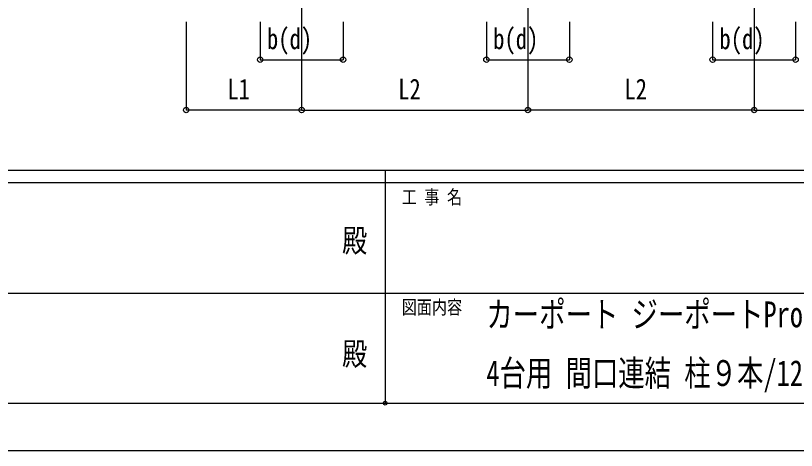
# Model space of a CAD drawing. Units: millimetres, scale not verified. Extents: x -21025 to 21025, y -14850 to 14850.
# Drawn here: x -2966 to 3246, y -14850 to -11395 of the extents above; entities that cross this region are included whole.
import ezdxf
from ezdxf.enums import TextEntityAlignment as Align

# ---------------------------------------------------------------- set-up
doc = ezdxf.new("R2010")
doc.units = ezdxf.units.MM
doc.header["$LTSCALE"] = 60
doc.header["$PDMODE"] = 32
doc.header["$PDSIZE"] = 30
for name, color, linetype in [('0-2_USER1', 3, 'Continuous'), ('0-4_YKK_12', 2, 'Continuous'), ('0-7_YKK_D', 6, 'Continuous'), ('0-8_YKK_ZWAK', 7, 'Continuous')]:
    doc.layers.add(name, color=color, linetype=linetype)
doc.styles.add('ＭＳ ゴシック', font='')
doc.styles.get('ＭＳ ゴシック').set_extended_font_data('MS Gothic')

msp = doc.modelspace()

# ---------------------------------------------------------------- linework, layer by layer
at = {"layer": '0-4_YKK_12'}
for p, q in [((-690.14, -11095), (-690.14, -11595)), ((1109.86, -11095), (1109.86, -11595)), ((2909.86, -11095), (2909.86, -11595))]:
    msp.add_line(p, q, dxfattribs=at)
at = {"layer": '0-7_YKK_D'}
for p, q in [((-1608.74, -11445), (-1608.74, -12146)), ((-1020.14, -11445), (-1020.14, -11746)), ((-690.14, -11445), (-690.14, -12146)), ((-690.14, -11445), (-690.14, -12146)), ((-360.14, -11445), (-360.14, -11746)), ((779.86, -11445), (779.86, -11746)), ((1109.86, -11445), (1109.86, -12146)), ((1109.86, -11445), (1109.86, -12146)), ((1439.86, -11445), (1439.86, -11746)), ((2579.86, -11445), (2579.86, -11746)), ((2909.86, -11445), (2909.86, -12146)), ((2909.86, -11445), (2909.86, -12146)), ((3239.86, -11445), (3239.86, -11746)), ((-1020.14, -11745), (-360.14, -11745)), ((779.86, -11745), (1439.86, -11745)), ((2579.86, -11745), (3239.86, -11745)), ((-690.14, -12145), (-1608.74, -12145)), ((-690.14, -12145), (1109.86, -12145)), ((2909.86, -12145), (1109.86, -12145)), ((2909.86, -12145), (3823.04, -12145))]:
    msp.add_line(p, q, dxfattribs=at)
for centre in [(-1020.14, -11745), (-360.14, -11745), (779.86, -11745), (1439.86, -11745), (2579.86, -11745), (3239.86, -11745), (-1608.74, -12145), (-690.14, -12145), (-690.14, -12145), (1109.86, -12145), (1109.86, -12145), (2909.86, -12145), (2909.86, -12145)]:
    msp.add_circle(centre, 21.25, dxfattribs=at)
at = {"layer": '0-8_YKK_ZWAK'}
for p, q in [((19475.1, -12625), (-19524.9, -12625)), ((-24.9, -12625), (-24.9, -14475)), ((-24.9, -12725), (-6524.9, -12725)), ((6475.1, -12725), (-24.9, -12725)), ((-6487.4, -13600), (-24.9, -13600)), ((-24.9, -13600), (6475.1, -13600)), ((-6524.9, -14475), (-24.9, -14475)), ((-24.9, -14475), (6475.1, -14475))]:
    msp.add_line(p, q, dxfattribs=at)
msp.add_lwpolyline([(-21025, -14850), (21025, -14850), (21025, 14850), (-21025, 14850)], close=True, dxfattribs=at)
msp.add_point((-24.9, -14475), dxfattribs=at)

# ---------------------------------------------------------------- texts
at = {"layer": '0-2_USER1', "style": 'ＭＳ ゴシック', "width": 0.75}
for s, p in [('カーポート ジーポートPro/ProG 4500タイプ', (779.51, -13933.23)), ('4台用 間口連結 柱９本/12本仕様 納まり図', (779.51, -14399.9))]:
    msp.add_text(s, height=205.3, dxfattribs=at).set_placement(p, align=Align.BOTTOM_LEFT)
at = {"layer": '0-7_YKK_D', "style": 'ＭＳ ゴシック', "width": 0.8}
for s, p in [('b(d)', (-966.14, -11711)), ('b(d)', (833.86, -11711)), ('b(d)', (2633.86, -11711)), ('L1', (-1281.44, -12111)), ('L2', (77.86, -12111)), ('L2', (1877.86, -12111))]:
    msp.add_text(s, height=165, dxfattribs=at).set_placement(p, align=Align.BOTTOM_LEFT)
at = {"layer": '0-8_YKK_ZWAK', "style": 'ＭＳ ゴシック', "width": 0.8}
for s, height, p in [('工 事 名', 110, (106.35, -12925)), ('殿', 183.3, (-368.33, -13329.17)), ('図面内容', 110, (106.35, -13800)), ('殿', 183.3, (-368.33, -14229.17))]:
    msp.add_text(s, height=height, dxfattribs=at).set_placement(p, align=Align.BOTTOM_LEFT)

doc.saveas('drawing.dxf')
